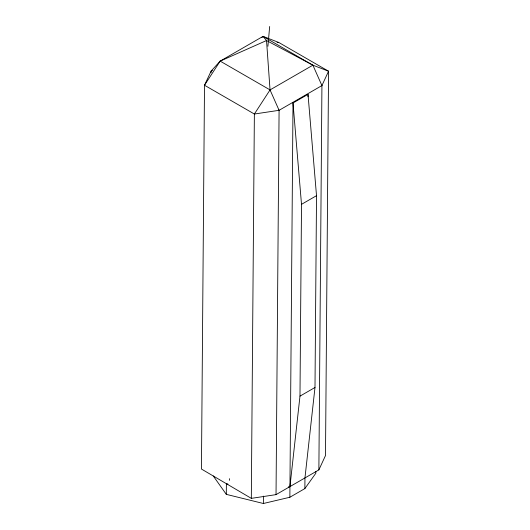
<?xml version="1.0" encoding="UTF-8"?>
<svg xmlns="http://www.w3.org/2000/svg" width="530" height="530" viewBox="0 0 530 530"><rect width="100%" height="100%" fill="white"/><g stroke="black" fill="none" stroke-linecap="round" stroke-linejoin="round"><path stroke-width="0.79" d="M211.112 72.723L211.125 71.073L220.169 61.116L263.019 36.378L278.681 42.413L328.554 71.212L325.5 455.535L318.875 469.898L276.031 494.629L251.319 498.359L201.446 469.043L204.5 85.237L211.125 71.073L212.51 70.271M315.853 471.581L315.84 473.217L304.869 488.587L289.864 497.253L263.39 503.5L226.297 494.358L226.383 483.698L227.96 484.089M251.319 498.359L254.373 114.029L270.042 89.908L312.885 65.177L328.554 71.212L321.929 85.575L318.875 469.898M263.39 503.5L263.443 496.12M276.031 494.629L279.085 110.313L270.042 89.908L266.53 40.532L263.019 36.378L261.952 37.55M289.864 497.253L293.004 102.992L308.01 94.327L316.516 195.676L314.992 387.483L304.955 477.934L304.869 488.587M288.346 486.971L289.95 486.593L299.98 396.142L301.51 204.341L293.004 102.992M307.99 96.805L308.01 94.327M229.437 480.326L229.583 478.676M267.915 46.269L269.664 26.5M312.885 65.177L266.53 40.532L220.169 61.116L204.5 85.237L254.373 114.029L279.085 110.313L321.929 85.575L312.885 65.177L263.019 36.378M301.51 204.341L316.516 195.676M299.98 396.142L314.992 387.483M277.084 42.665L278.681 42.413M220.169 61.116L270.042 89.908M321.405 85.264L321.929 85.575M278.568 110.008L279.085 110.313M213.265 475.953L226.297 494.358"/></g></svg>
